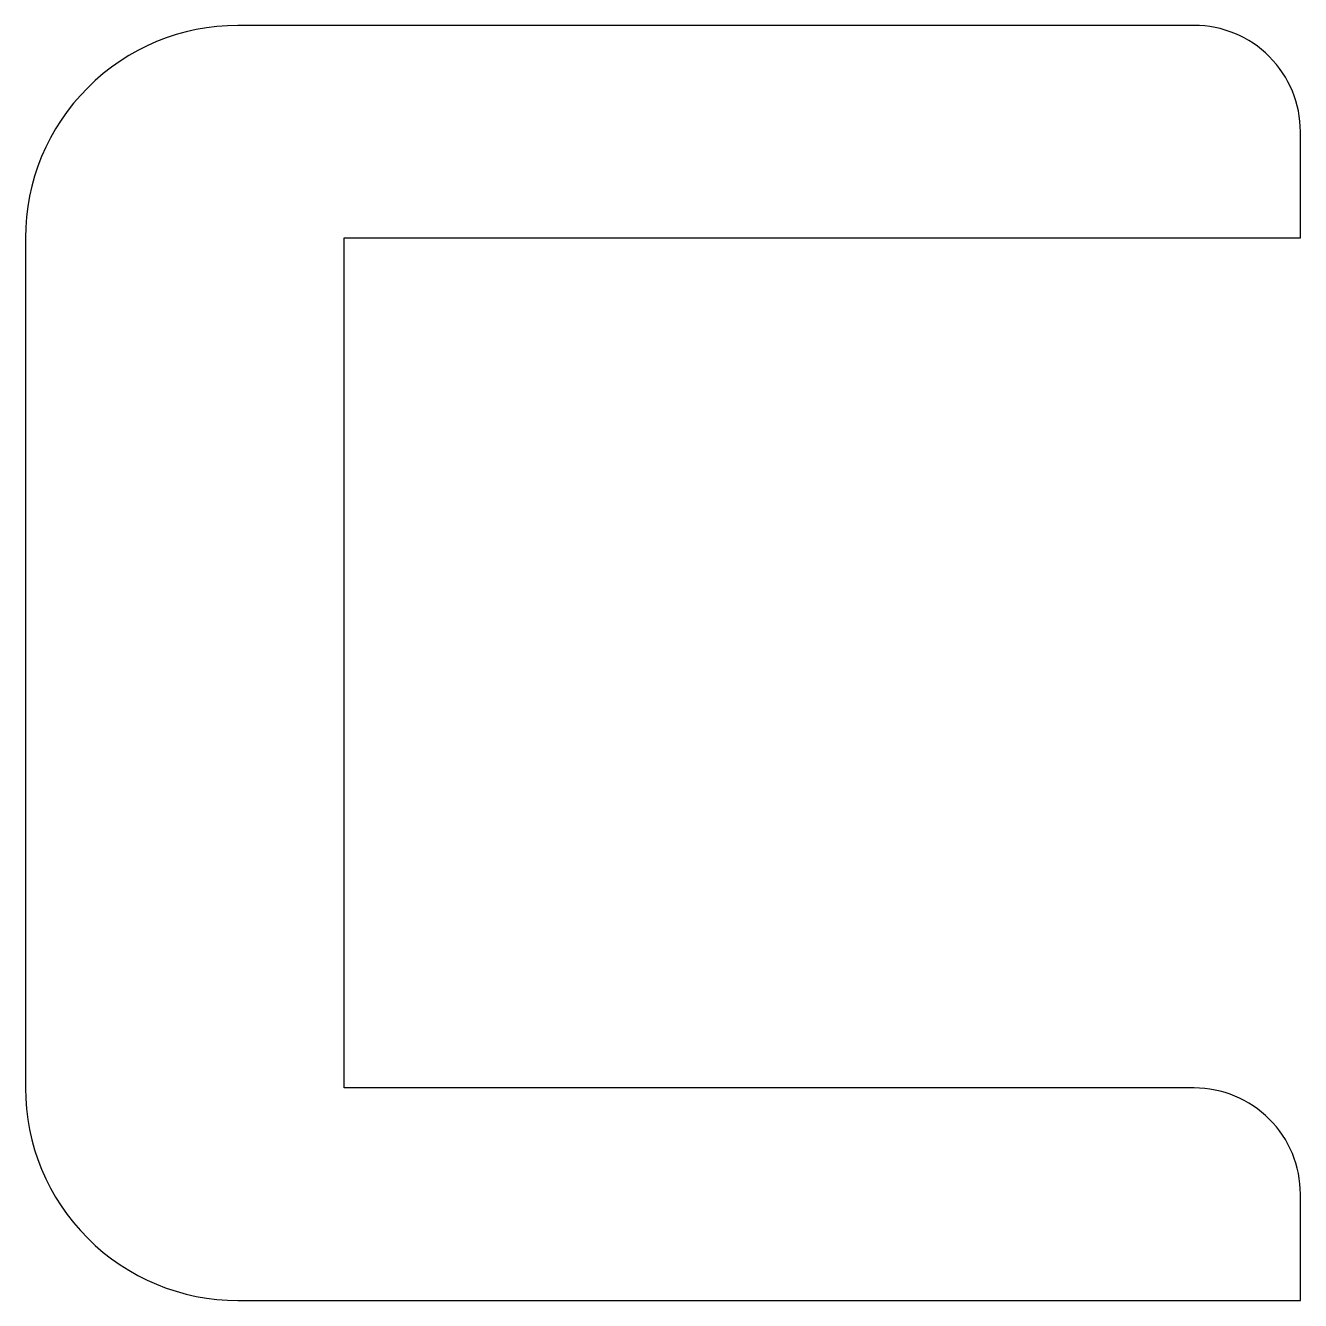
# Model space of a CAD drawing. Extents: x 265.1 to 277.1, y 260.1 to 272.1.
import ezdxf

# ---------------------------------------------------------------- set-up
doc = ezdxf.new("R2010")
doc.units = 0
doc.layers.add('ANA', color=220, linetype='CONTINUOUS')

msp = doc.modelspace()

# ---------------------------------------------------------------- linework, layer by layer
at = {"layer": 'ANA'}
msp.add_lwpolyline([(277.09, 261.076, 0.414214), (276.09, 262.076), (268.09, 262.076), (268.09, 270.076), (277.09, 270.076), (277.09, 271.076, 0.414214), (276.09, 272.076), (267.09, 272.076, 0.414214), (265.09, 270.076), (265.09, 262.076, 0.414214), (267.09, 260.076), (277.09, 260.076)], format="xyb", close=True, dxfattribs=at)

doc.saveas('drawing.dxf')
